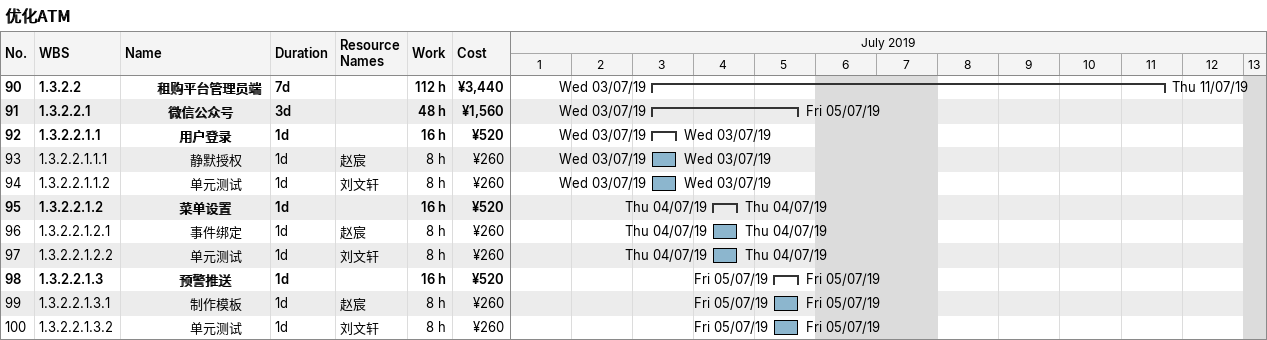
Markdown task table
优化ATM

| ID | WBS | Task | Duration | Start | Finish | Resources | Work (h) | Cost (¥) |
|---|---|---|---|---|---|---|---|---|
| 90 | 1.3.2.2 | **租购平台管理员端** | 7d | 2019-07-03 | 2019-07-11 |  | 112 | 3440 |
| 91 | 1.3.2.2.1 | **微信公众号** | 3d | 2019-07-03 | 2019-07-05 |  | 48 | 1560 |
| 92 | 1.3.2.2.1.1 | **用户登录** | 1d | 2019-07-03 | 2019-07-03 |  | 16 | 520 |
| 93 | 1.3.2.2.1.1.1 | 静默授权 | 1d | 2019-07-03 | 2019-07-03 | 赵宸 | 8 | 260 |
| 94 | 1.3.2.2.1.1.2 | 单元测试 | 1d | 2019-07-03 | 2019-07-03 | 刘文轩 | 8 | 260 |
| 95 | 1.3.2.2.1.2 | **菜单设置** | 1d | 2019-07-04 | 2019-07-04 |  | 16 | 520 |
| 96 | 1.3.2.2.1.2.1 | 事件绑定 | 1d | 2019-07-04 | 2019-07-04 | 赵宸 | 8 | 260 |
| 97 | 1.3.2.2.1.2.2 | 单元测试 | 1d | 2019-07-04 | 2019-07-04 | 刘文轩 | 8 | 260 |
| 98 | 1.3.2.2.1.3 | **预警推送** | 1d | 2019-07-05 | 2019-07-05 |  | 16 | 520 |
| 99 | 1.3.2.2.1.3.1 | 制作模板 | 1d | 2019-07-05 | 2019-07-05 | 赵宸 | 8 | 260 |
| 100 | 1.3.2.2.1.3.2 | 单元测试 | 1d | 2019-07-05 | 2019-07-05 | 刘文轩 | 8 | 260 |
